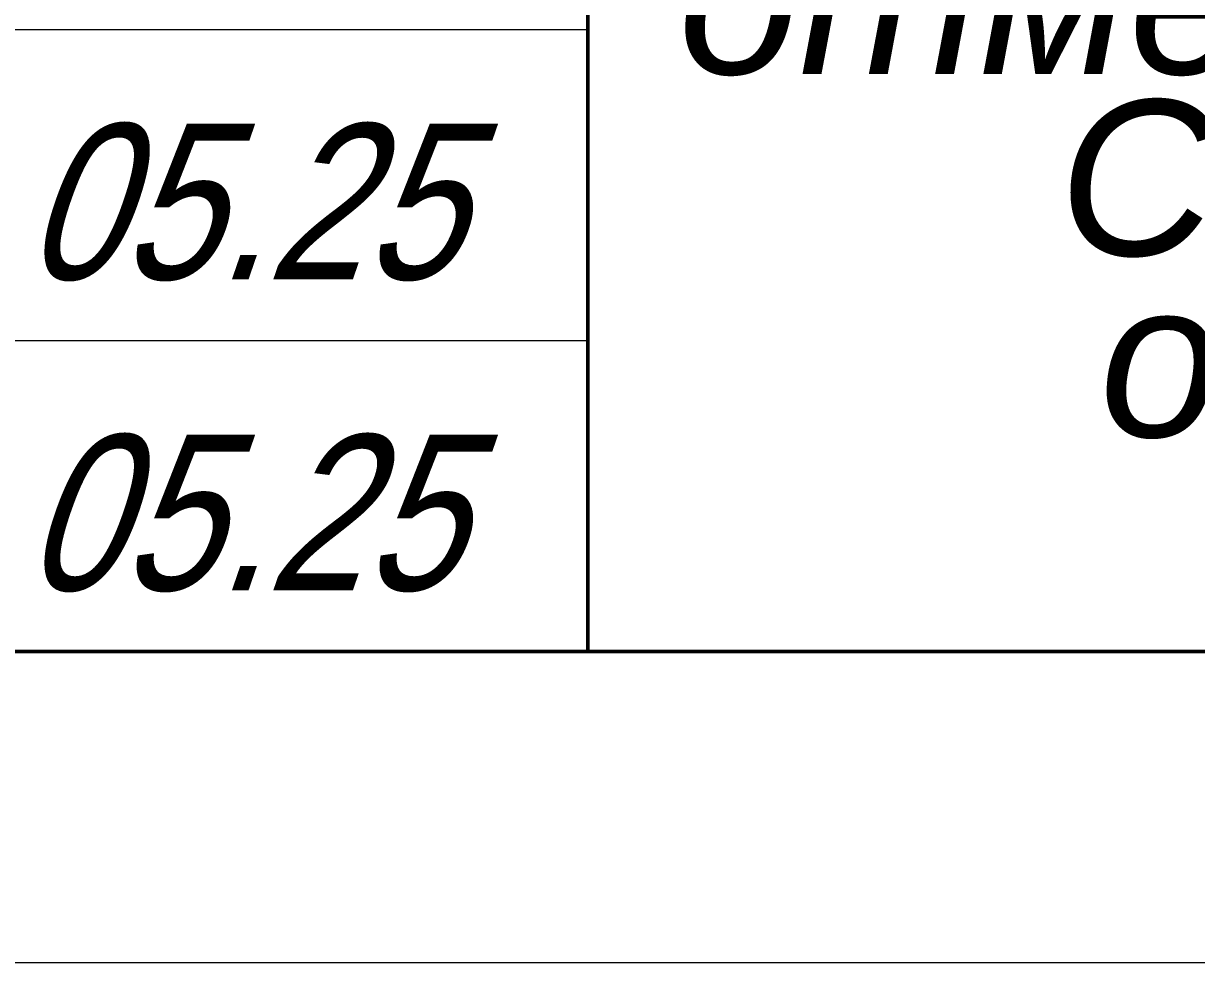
# Model space of a CAD drawing. Header units: millimetres. Extents: x -43024 to 94798, y 928 to 12808.
# Drawn here: x 13336 to 14091, y 928 to 1532 of the extents above; entities that cross this region are included whole.
import ezdxf
from ezdxf.enums import TextEntityAlignment as Align

# ---------------------------------------------------------------- set-up
doc = ezdxf.new("R2010")
doc.units = ezdxf.units.MM
doc.layers.add('4.4.4._Сэндвич', color=252, linetype='Continuous', lineweight=53)
doc.layers.add('STANDARD', color=18, linetype='Continuous', lineweight=25, true_color=0x000000)
doc.styles.add('ARIAL', font='arial.ttf')

# ---------------------------------------------------------------- blocks, each defined once
blk = doc.blocks.new('*U27')
at = {"lineweight": 0}
blk.add_lwpolyline([(-415, -5), (5, -5), (5, 292), (-415, 292)], close=True, dxfattribs=at)
at = {"color": 0, "linetype": 'Continuous', "lineweight": 50}
blk.add_lwpolyline([(-395, 287), (0, 287), (0, 0), (-395, 0)], close=True, dxfattribs=at)
at = {"layer": 'STANDARD', "color": 0, "linetype": 'Continuous', "lineweight": 50}
blk.add_line((-120, 55), (-120, 0), dxfattribs=at)
at = {"layer": 'STANDARD', "color": 0, "linetype": 'Continuous', "lineweight": 13}
for p, q in [((-185, 10), (-120, 10)), ((-185, 5), (-120, 5)), ((0, 0), (-185, 0))]:
    blk.add_line(p, q, dxfattribs=at)
at = {"layer": 'STANDARD', "color": 0, "linetype": 'Continuous', "lineweight": 13, "style": 'ARIAL', "oblique": 19, "width": 0.804751}
for p, p2 in [((-129.106, 5.986), (-122.072, 5.986)), ((-129.106, 0.986), (-122.072, 0.986))]:
    blk.add_text('05.25', height=2.5, dxfattribs=at).set_placement(p, p2, align=Align.FIT)

msp = doc.modelspace()

# ---------------------------------------------------------------- block references
at = {"xscale": 40, "yscale": 40, "zscale": 40}
msp.add_blockref('*U27', (18499.5, 1127.85), dxfattribs=at)

# ---------------------------------------------------------------- texts
at = {"layer": '4.4.4._Сэндвич', "color": 0, "lineweight": 30, "insert": (13699.5, 1715.97), "char_height": 100, "attachment_point": 1, "style": 'ARIAL'}
msp.add_mtext_dynamic_manual_height_columns('\\pxsm0.7,qc;{\\fArial|b0|i1|c204|p34;Фрагмент плана первого этажа на отметке %%P0.000. в осях 2/Л. Помещение Серверной. Cхема расположения оборудования АГПТ и прокладки кабельных трасс}', width=2800, gutter_width=1125, heights=[720], dxfattribs=at)

doc.saveas('drawing.dxf')
